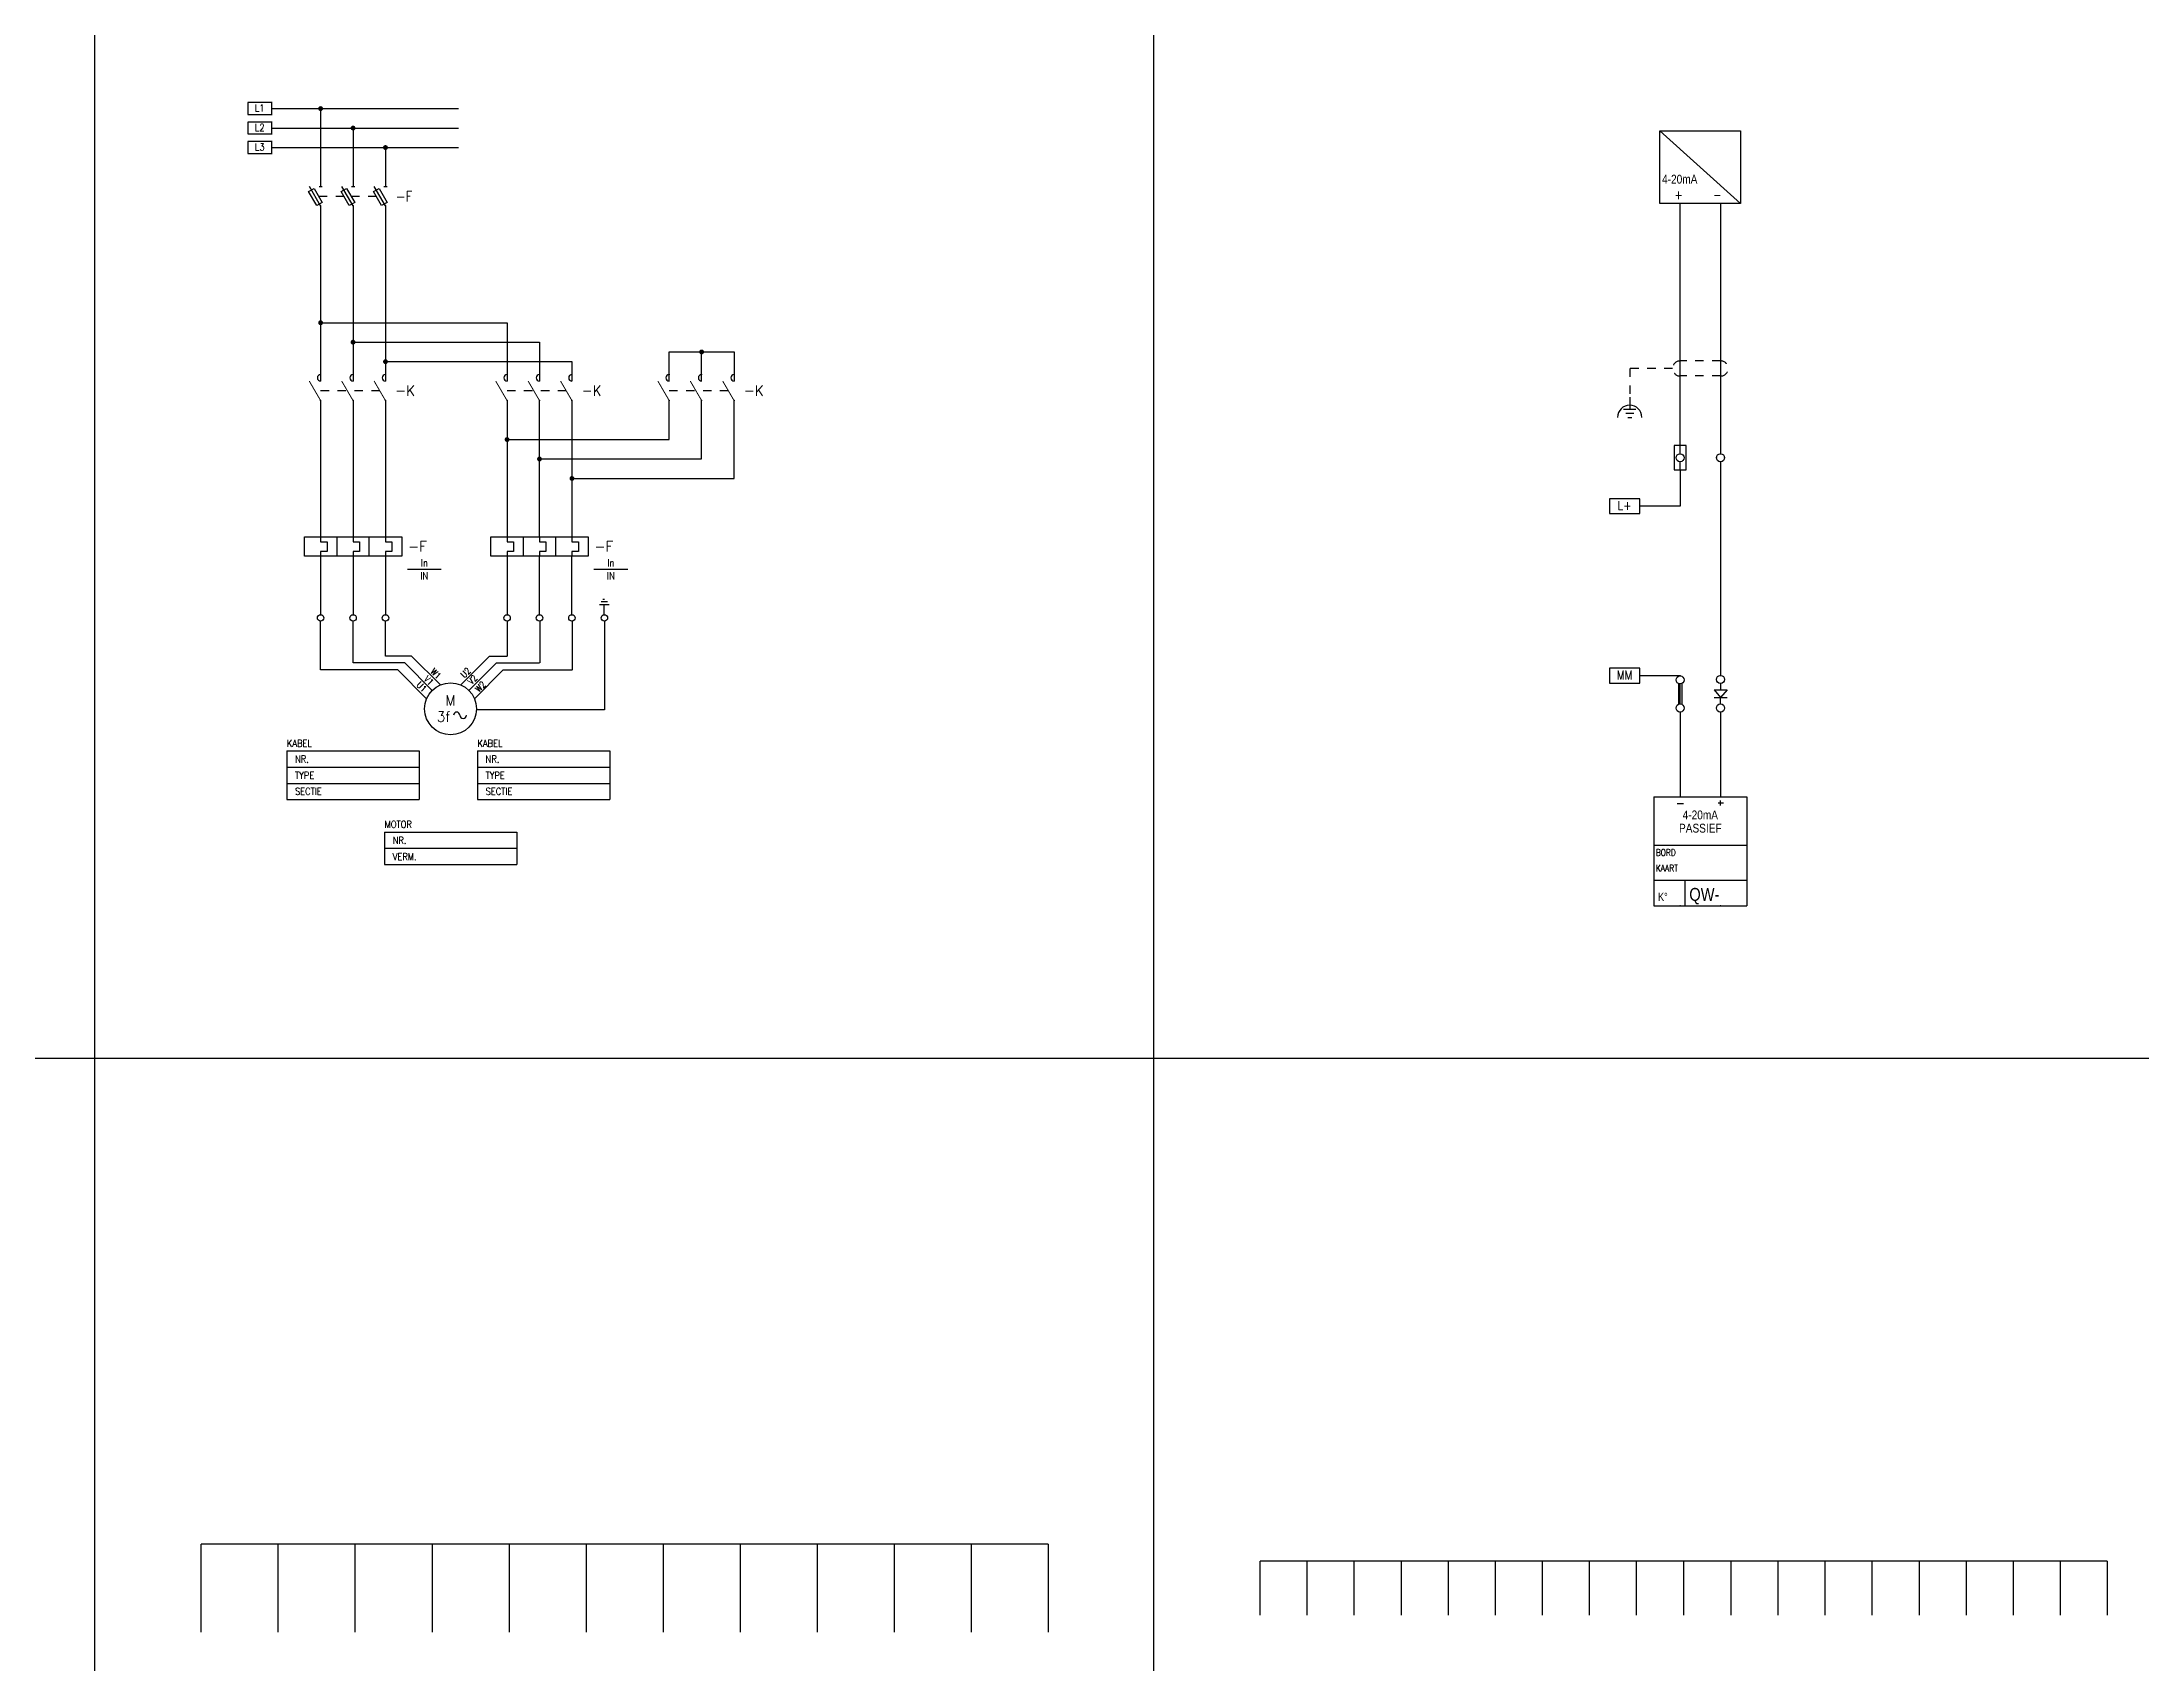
# Model space of a CAD drawing. Extents: x -6 to 410, y -3 to 290.
# Drawn here: x 111.87 to 136.66, y 127.85 to 146.99 of the extents above; entities that cross this region are included whole.
import ezdxf
from ezdxf.enums import TextEntityAlignment as Align

# ---------------------------------------------------------------- set-up
doc = ezdxf.new("R2010")
doc.units = 0
doc.linetypes.add('DASHED', pattern=[18.75, 12.5, -6.25])
doc.linetypes.add('HIDDEN', pattern=[0.375, 0.25, -0.125])
doc.layers.get('0').update_dxf_attribs({"linetype": 'CONTINUOUS'})
for name, color, linetype in [('1', 7, 'CONTINUOUS'), ('10', 1, 'DASHED'), ('11', 3, 'DASHED'), ('12', 2, 'DASHED'), ('2', 1, 'CONTINUOUS'), ('20', 7, 'HIDDEN'), ('3', 4, 'CONTINUOUS'), ('C', 7, 'CONTINUOUS'), ('GRID', 9, 'CONTINUOUS'), ('SYMB', 7, 'CONTINUOUS')]:
    doc.layers.add(name, color=color, linetype=linetype)
doc.styles.add('DINY', font='SIMPLEX', dxfattribs={"width": 0.95})
doc.styles.add('ROMANS', font='ROMANS', dxfattribs={"width": 0.85})

# ---------------------------------------------------------------- blocks, each defined once
blk = doc.blocks.new('DOP')
at = {"layer": '1', "const_width": 0.7}
blk.add_lwpolyline([(-0.4, 0, 1), (0.4, 0, 1)], format="xyb", close=True, dxfattribs=at)
at = {"flags": 1}
blk.add_attdef('SYMBTYPE', (0, 0), '', height=0.2, dxfattribs=at)
blk = doc.blocks.new('POT')
at = {"layer": '1'}
for p, q in [((0.03, 1.85), (-7.5, 1.85)), ((-7.5, 1.85), (-7.5, -1.81)), ((0, -1.81), (0, 1.85)), ((-7.5, -1.81), (0.03, -1.81))]:
    blk.add_line(p, q, dxfattribs=at)
at = {"flags": 1}
blk.add_attdef('SYMBTYPE', (0, 0), '', height=0.2, dxfattribs=at)
at = {"layer": '1', "style": 'ROMANS', "width": 0.85}
blk.add_attdef('POTVAL', text='', height=2.2, dxfattribs=at).set_placement((-3.77, -0.93), align=Align.CENTER)
blk = doc.blocks.new('SCHZEK3')
at = {"layer": '1'}
for p, q in [((-23.71, 4.42), (-21.98, 5.42)), ((-21.21, 0.09), (-23.71, 4.42)), ((-20, 0), (-23.46, 6)), ((-21.98, 5.42), (-19.48, 1.09)), ((-19.48, 1.09), (-21.21, 0.09)), ((-20.5, 6), (-19.5, 6)), ((-13.71, 4.42), (-11.98, 5.42)), ((-11.21, 0.09), (-13.71, 4.42)), ((-10, 0), (-13.46, 6)), ((-11.98, 5.42), (-9.48, 1.09)), ((-9.48, 1.09), (-11.21, 0.09)), ((-10.5, 6), (-9.5, 6)), ((-3.71, 4.42), (-1.98, 5.42)), ((-1.21, 0.09), (-3.71, 4.42)), ((0, 0), (-3.46, 6)), ((-1.98, 5.42), (0.52, 1.09)), ((0.52, 1.09), (-1.21, 0.09)), ((-0.5, 6), (0.5, 6))]:
    blk.add_line(p, q, dxfattribs=at)
at = {"layer": '1', "linetype": 'HIDDEN'}
for p, q in [((-20.58, 3), (-12.89, 3)), ((-10.58, 3), (-2.89, 3))]:
    blk.add_line(p, q, dxfattribs=at)
at = {"layer": 'C', "color": 1}
blk.add_point((-20, 6), dxfattribs=at)
at = {"layer": 'C', "color": 2}
blk.add_point((-20, 0), dxfattribs=at)
at = {"layer": 'C', "color": 3}
blk.add_point((-10, 6), dxfattribs=at)
at = {"layer": 'C', "color": 4}
blk.add_point((-10, 0), dxfattribs=at)
at = {"layer": 'C', "color": 5}
blk.add_point((0, 6), dxfattribs=at)
at = {"layer": 'C', "color": 6}
blk.add_point((0, 0), dxfattribs=at)
at = {"flags": 1}
blk.add_attdef('SYMBTYPE', (0, 0), '', height=0.2, dxfattribs=at)
at = {"layer": '1', "style": 'DINY', "width": 0.95}
blk.add_attdef('ZEKVAL', (3, -3), '', height=2.2, dxfattribs=at)
at = {"layer": '11', "style": 'ROMANS', "width": 0.85}
blk.add_attdef('LOCCODE', (3.41, 6.57), '', height=3.2, dxfattribs=at)
at = {"layer": '12', "style": 'ROMANS', "width": 0.85}
blk.add_attdef('MATCODE', (3.16, 1.33), '', height=3.2, dxfattribs=at)
blk = doc.blocks.new('KONT3')
at = {"layer": '1', "linetype": 'HIDDEN'}
blk.add_line((-1.73, 3), (-21.73, 3), dxfattribs=at)
at = {"layer": '1', "const_width": 0.3}
for points in [[(-20, 0), (-23.51, 6.02)], [(-10, 0), (-13.51, 6.02)], [(0, 0), (-3.51, 6.02)]]:
    blk.add_lwpolyline(points, dxfattribs=at)
at = {"layer": '1'}
for centre in [(-20, 7), (-10, 7), (0, 7)]:
    blk.add_arc(centre, 1, 90, 270, dxfattribs=at)
at = {"layer": 'C', "color": 1}
blk.add_point((-20, 8), dxfattribs=at)
at = {"layer": 'C', "color": 3}
blk.add_point((-10, 8), dxfattribs=at)
at = {"layer": 'C', "color": 5}
blk.add_point((0, 8), dxfattribs=at)
at = {"layer": 'C', "color": 2}
blk.add_point((-20, 0), dxfattribs=at)
at = {"layer": 'C', "color": 4}
blk.add_point((-10, 0), dxfattribs=at)
at = {"layer": 'C', "color": 6}
blk.add_point((0, 0), dxfattribs=at)
at = {"flags": 1}
blk.add_attdef('SYMBTYPE', (0, 0), '', height=0.2, dxfattribs=at)
at = {"layer": '10', "style": 'DINY', "width": 0.95}
for tag, p in [('T6', (-22, 7)), ('T5', (-12, 7)), ('T4', (-2, 7)), ('T3', (-22, -3)), ('T2', (-12, -3)), ('T1', (-2, -3))]:
    blk.add_attdef(tag, text='', height=2.2, dxfattribs=at).set_placement(p, align=Align.RIGHT)
at = {"layer": '11', "style": 'ROMANS', "width": 0.85}
blk.add_attdef('LOCCODE', (3.66, 6.75), '', height=3.2, dxfattribs=at)
at = {"layer": '12', "style": 'DINY', "width": 0.95}
blk.add_attdef('MATCODE', (3, 1.5), '', height=3.2, dxfattribs=at)
blk = doc.blocks.new('THERMIEK')
at = {"layer": '1'}
for p, q in [((-25, 6), (5, 6)), ((-25, 0), (-25, 6)), ((5, 0), (-25, 0)), ((-20, 6), (-20, 4.5)), ((-20, 4.5), (-18, 4.5)), ((-18, 1.5), (-20, 1.5)), ((-20, 1.5), (-20, 0)), ((-18, 4.5), (-18, 1.5)), ((-15, 6), (-15, 0)), ((-10, 6), (-10, 4.5)), ((-10, 4.5), (-8, 4.5)), ((-8, 1.5), (-10, 1.5)), ((-10, 1.5), (-10, 0)), ((-8, 4.5), (-8, 1.5)), ((-5, 0), (-5, 6)), ((0, 6), (0, 4.5)), ((0, 4.5), (2, 4.5)), ((2, 1.5), (0, 1.5)), ((0, 1.5), (0, 0)), ((2, 4.5), (2, 1.5)), ((5, 6), (5, 0)), ((6.8, -4), (17.2, -4))]:
    blk.add_line(p, q, dxfattribs=at)
at = {"layer": 'C', "color": 1}
blk.add_point((-20, 6), dxfattribs=at)
at = {"layer": 'C', "color": 2}
blk.add_point((-20, 0), dxfattribs=at)
at = {"layer": 'C', "color": 3}
blk.add_point((-10, 6), dxfattribs=at)
at = {"layer": 'C', "color": 4}
blk.add_point((-10, 0), dxfattribs=at)
at = {"layer": 'C', "color": 5}
blk.add_point((0, 6), dxfattribs=at)
at = {"layer": 'C', "color": 6}
blk.add_point((0, 0), dxfattribs=at)
at = {"flags": 1}
blk.add_attdef('SYMBTYPE', (0, 0), '', height=0.2, dxfattribs=at)
at = {"layer": '1', "style": 'ROMANS', "width": 0.85}
for tag, p in [('NOMINALESTROOM', (12, -2)), ('INSTELBEREIK', (12, -6))]:
    blk.add_attdef(tag, text='', height=2.2, dxfattribs=at).set_placement(p, align=Align.MIDDLE)
at = {"layer": '10', "style": 'DINY', "width": 0.95}
for tag, p in [('T6', (-22, 7)), ('T5', (-12, 7)), ('T4', (-2, 7)), ('T3', (-22, -3)), ('T2', (-12, -3)), ('T1', (-2, -3))]:
    blk.add_attdef(tag, text='', height=2.2, dxfattribs=at).set_placement(p, align=Align.RIGHT)
at = {"layer": '11', "style": 'ROMANS', "width": 0.85}
blk.add_attdef('LOCCODE', (7.4, 6.74), '', height=3.2, dxfattribs=at)
at = {"layer": '12', "style": 'DINY', "width": 0.95}
blk.add_attdef('MATCODE', (7, 1.5), '', height=3.2, dxfattribs=at)
blk = doc.blocks.new('MOT2SNL')
at = {"layer": '1'}
for p, q in [((-40.11, 12.02), (-40.11, 26.91)), ((-30.01, 14.14), (-30.01, 26.91)), ((-20.05, 16.26), (-20.05, 26.91)), ((-14.14, 14.14), (-30.01, 14.14)), ((-12.02, 16.26), (-20.05, 16.26)), ((-5.66, 5.66), (-14.14, 14.14)), ((-3.12, 7.37), (-12.02, 16.26)), ((-16.26, 12.02), (-40.11, 12.02)), ((-7.37, 3.12), (-16.26, 12.02)), ((-50.46, -13), (-9.68, -13)), ((-50.46, -13), (-50.46, -28)), ((-50.46, -18), (-9.68, -18)), ((-9.68, -13), (-9.68, -28)), ((-50.46, -23), (-9.68, -23)), ((-50.46, -28), (-9.68, -28))]:
    blk.add_line(p, q, dxfattribs=at)
for centre in [(-40.07, 28.01), (-30.07, 28.01), (-20.07, 28.01)]:
    blk.add_circle(centre, 1, dxfattribs=at)
at = {"layer": '1', "style": 'ROMANS', "width": 0.85}
for s, p in [('U1', (-10.7, 7.18)), ('V1', (-8.41, 9.01)), ('W1', (-6.38, 11.27))]:
    blk.add_text(s, height=2, rotation=315, dxfattribs=at).set_placement(p)
for s, p in [('KABEL', (-50.47, -11.73)), ('TYPE', (-47.96, -21.59)), ('NR.', (-47.96, -16.6)), ('SECTIE', (-47.96, -26.53))]:
    blk.add_text(s, height=2.2, dxfattribs=at).set_placement(p)
for tag, p in [('KABELNR', (-34.69, -16.8)), ('TYPE', (-34.89, -21.8)), ('SECTIE', (-34.89, -26.55))]:
    blk.add_attdef(tag, p, '', height=2.2, dxfattribs=at)
at = {"layer": '10', "style": 'ROMANS', "width": 0.85}
blk.add_attdef('MATCODE', text='', height=2.2, dxfattribs=at).set_placement((-42.15, 28.87), align=Align.RIGHT)
for tag, p in [('T1', (-38.37, 29.05)), ('T2', (-28.47, 28.83)), ('T3', (-18.57, 28.83))]:
    blk.add_attdef(tag, p, '', height=2.2, dxfattribs=at)
blk = doc.blocks.new('MOT2SNC')
at = {"layer": '1'}
for p, q in [((-20.34, -38), (20.44, -38)), ((-20.34, -38), (-20.34, -48)), ((20.44, -38), (20.44, -48)), ((-20.34, -43), (20.44, -43)), ((-20.34, -48), (20.44, -48))]:
    blk.add_line(p, q, dxfattribs=at)
for centre, start, end in [((1.88, -2), 0, 180), ((3.88, -2), 180, 0)]:
    blk.add_arc(centre, 1, start, end, dxfattribs=at)
at = {"layer": '3'}
blk.add_circle((0, 0), 8, dxfattribs=at)
at = {"layer": '1', "style": 'DINY', "width": 0.95}
blk.add_text('M', height=3.2, dxfattribs=at).set_placement((0, 1), align=Align.CENTER)
at = {"layer": '1'}
for s, height, style, width, p in [('3f', 3.2, 'DINY', 0.95, (-4.22, -4)), ('MOTOR', 2.2, 'ROMANS', 0.85, (-20.35, -36.73)), ('VERM.', 2.2, 'ROMANS', 0.85, (-17.84, -46.67)), ('NR.', 2.2, 'ROMANS', 0.85, (-17.84, -41.66))]:
    blk.add_text(s, height=height, dxfattribs=dict(at, style=style, width=width)).set_placement(p)
at = {"layer": '1', "style": 'ROMANS', "width": 0.85}
for tag, p in [('VERBR_NR', (-2.33, -41.81)), ('VERMOGEN', (0.98, -46.64))]:
    blk.add_attdef(tag, p, '', height=2.2, dxfattribs=at)
blk = doc.blocks.new('MOT2SNR')
at = {"layer": '1'}
for p, q in [((46.41, 33.03), (48.41, 33.03)), ((46.98, 33.8), (47.51, 33.8)), ((17.5, 27.01), (17.5, 16.25)), ((27.5, 27.01), (27.5, 14.14)), ((37.5, 27.01), (37.5, 11.9)), ((48.91, 32.03), (45.91, 32.03)), ((47.41, 29.03), (47.41, 32.03)), ((47.5, 27.01), (47.5, -0.32)), ((3.12, 7.37), (12.02, 16.26)), ((5.66, 5.66), (14.14, 14.14)), ((12.02, 16.26), (17.43, 16.26)), ((14.14, 14.14), (27.43, 14.14)), ((7.37, 3.12), (16.26, 12.02)), ((16.26, 12.02), (37.43, 12.02)), ((47.5, -0.32), (8.15, -0.32)), ((8.31, -13), (8.31, -28)), ((8.31, -13), (49.08, -13)), ((8.31, -18), (49.08, -18)), ((49.08, -13), (49.08, -28)), ((8.31, -23), (49.08, -23)), ((8.31, -28), (49.08, -28))]:
    blk.add_line(p, q, dxfattribs=at)
for centre in [(17.43, 28.01), (27.43, 28.01), (37.43, 28.01), (47.43, 28.01)]:
    blk.add_circle(centre, 1, dxfattribs=at)
at = {"layer": '1', "style": 'ROMANS', "width": 0.85}
for s, p in [('U2', (4.29, 9.33)), ('V2', (6.49, 7.29)), ('W2', (8.78, 5))]:
    blk.add_text(s, height=2, rotation=45, dxfattribs=at).set_placement(p)
for s, p in [('KABEL', (8.3, -11.73)), ('TYPE', (10.81, -21.59)), ('NR.', (10.81, -16.6)), ('SECTIE', (10.81, -26.53))]:
    blk.add_text(s, height=2.2, dxfattribs=at).set_placement(p)
for tag, p in [('KABELNR', (23.47, -16.8)), ('SECTIE', (23.88, -26.55)), ('TYPE', (24.09, -21.8))]:
    blk.add_attdef(tag, p, '', height=2.2, dxfattribs=at)
at = {"layer": '10', "style": 'ROMANS', "width": 0.85}
for tag, p in [('T1', (19.24, 28.83)), ('T2', (28.97, 28.83)), ('T3', (39.05, 28.83)), ('T4', (49.49, 28.83))]:
    blk.add_attdef(tag, p, '', height=2.2, dxfattribs=at)
blk = doc.blocks.new('MADKDAL')
at = {"layer": '1'}
for p, q in [((-15, 0), (42.5, 0)), ((0, 0), (0, -24)), ((-15, -6), (42.5, -6)), ((10, -6), (10, -24)), ((-15, -12), (42.5, -12)), ((20, -12), (20, -24)), ((0, -30), (0, -84)), ((10, -30), (10, -84)), ((20, -30), (20, -84)), ((0, -66), (57.5, -66)), ((57.5, -66), (57.5, -84)), ((10, -72), (67.5, -72)), ((67.5, -72), (67.5, -84)), ((107.5, -75), (127.5, -75)), ((107.5, -84), (107.5, -75)), ((117.5, -84), (117.5, -75)), ((127.5, -75), (127.5, -84)), ((20, -78), (77.5, -78)), ((77.5, -78), (77.5, -84)), ((0, -90), (0, -132)), ((10, -90), (10, -132)), ((20, -90), (20, -132)), ((57.5, -90), (57.5, -132)), ((67.5, -132), (67.5, -90)), ((77.5, -90), (77.5, -132)), ((107.5, -102), (107.5, -90)), ((117.5, -108), (117.5, -90)), ((127.5, -114), (127.5, -90)), ((57.5, -102), (107.5, -102)), ((67.5, -108), (117.5, -108)), ((77.5, -114), (127.5, -114)), ((0, -138), (0, -155.99)), ((10, -138), (10, -155.99)), ((20, -138), (20, -155.99)), ((57.5, -138), (57.5, -156)), ((67.5, -156), (67.5, -138)), ((77.5, -156), (77.5, -138))]:
    blk.add_line(p, q, dxfattribs=at)
for p in [(0, 0), (10, -6), (20, -12), (0, -66), (10, -72), (20, -78), (117.5, -75), (57.5, -102), (67.5, -108), (77.5, -114)]:
    blk.add_blockref('DOP', p, dxfattribs=at)
at = {"layer": '2'}
for name, p, values in [('POT', (-15, 0), {'POTVAL': 'L1'}), ('POT', (-15, -6), {'POTVAL': 'L2'}), ('POT', (-15, -12), {'POTVAL': 'L3'}), ('SCHZEK3', (20, -30), {'MATCODE': '-F'}), ('KONT3', (20, -90), {'MATCODE': '-K'}), ('KONT3', (77.5, -90), {'MATCODE': '-K'}), ('KONT3', (127.5, -90), {'MATCODE': '-K'}), ('THERMIEK', (20, -138), {'MATCODE': '-F', 'NOMINALESTROOM': 'In', 'INSTELBEREIK': 'IN'}), ('THERMIEK', (77.5, -138), {'MATCODE': '-F', 'NOMINALESTROOM': 'In', 'INSTELBEREIK': 'IN'})]:
    blk.add_blockref(name, p, dxfattribs=at).add_auto_attribs(values)
for name in ['MOT2SNR', 'MOT2SNL', 'MOT2SNC']:
    blk.add_blockref(name, (40.07, -185), dxfattribs=at)
at = {"flags": 1}
blk.add_attdef('SYMBTYPE', (0, 0), '', height=0.2, dxfattribs=at)
blk = doc.blocks.new('AFSCHO')
at = {"layer": '20'}
for p, q in [((10.02, 0), (0.02, 0)), ((-1.86, -1.88), (-12.48, -1.88)), ((-12.48, -1.88), (-12.48, -9)), ((10.02, -3.75), (0.02, -3.75))]:
    blk.add_line(p, q, dxfattribs=at)
for centre, start, end in [((0.02, -1.88), 90, 270), ((10.02, -1.88), 270, 90)]:
    blk.add_arc(centre, 1.88, start, end, dxfattribs=at)
at = {"flags": 1}
blk.add_attdef('SYMBTYPE', (0, 0), '', height=0.2, dxfattribs=at)
blk = doc.blocks.new('AARDAF')
at = {"layer": '1'}
for p, q in [((0, 0), (0, -3)), ((-1.5, -3), (1.5, -3)), ((1, -4), (-1, -4)), ((-0.5, -5), (0.5, -5))]:
    blk.add_line(p, q, dxfattribs=at)
blk.add_arc((0, -5), 3, 0, 180, dxfattribs=at)
at = {"flags": 1}
blk.add_attdef('SYMBTYPE', (0, 0), '', height=0.2, dxfattribs=at)
blk = doc.blocks.new('KLZEK')
at = {"layer": '1'}
for p, q in [((-1.5, 6), (-1.5, 0)), ((1.5, 6), (-1.5, 6)), ((0, 4), (0, 6)), ((1.5, 0), (1.5, 6)), ((-1.5, 0), (1.5, 0)), ((0, 0), (0, 2))]:
    blk.add_line(p, q, dxfattribs=at)
blk.add_circle((0, 3), 1, dxfattribs=at)
at = {"layer": 'C', "color": 2, "linetype": 'CONTINUOUS'}
blk.add_point((0, 6), dxfattribs=at)
at = {"layer": 'C', "color": 1, "linetype": 'CONTINUOUS'}
blk.add_point((0, 0), dxfattribs=at)
at = {"flags": 1}
blk.add_attdef('SYMBTYPE', (0, 0), '', height=0.2, dxfattribs=at)
at = {"layer": '1', "style": 'ROMANS', "width": 0.85}
blk.add_attdef('ZEKVAL', (0.56, -4.09), '', height=2.2, dxfattribs=at)
at = {"layer": '10', "style": 'ROMANS', "width": 0.85}
blk.add_attdef('T1', (1.97, 4.15), '', height=2.2, dxfattribs=at)
at = {"layer": '12', "style": 'ROMANS', "width": 0.85}
for tag, p in [('LOCCODE', (-12.54, 4.15)), ('STROOK', (-2.54, 4.15))]:
    blk.add_attdef(tag, text='', height=2.2, dxfattribs=at).set_placement(p, align=Align.RIGHT)
blk = doc.blocks.new('KLEM')
at = {"layer": '1'}
blk.add_circle((0, 0), 1, dxfattribs=at)
at = {"layer": 'C', "color": 3}
blk.add_point((-1, 0), dxfattribs=at)
at = {"layer": 'C', "color": 1}
blk.add_point((0, 1), dxfattribs=at)
at = {"layer": 'C', "color": 4}
blk.add_point((1, 0), dxfattribs=at)
at = {"layer": 'C', "color": 2}
blk.add_point((0, -1), dxfattribs=at)
at = {"flags": 1}
blk.add_attdef('SYMBTYPE', (0, 0), '', height=0.2, dxfattribs=at)
at = {"layer": '10', "style": 'ROMANS', "width": 0.85}
blk.add_attdef('T1', (1.47, 1.15), '', height=2.2, dxfattribs=at)
at = {"layer": '12', "style": 'ROMANS', "width": 0.85}
for tag, p in [('LOCCODE', (-12.04, 1.15)), ('STROOK', (-2.04, 1.15))]:
    blk.add_attdef(tag, text='', height=2.2, dxfattribs=at).set_placement(p, align=Align.RIGHT)
blk = doc.blocks.new('KLANA')
at = {"layer": '1'}
for p, q in [((-0.39, 7.04), (-0.39, 1.92)), ((0, 2), (0, 6.96)), ((0.47, 1.89), (0.47, 7.08))]:
    blk.add_line(p, q, dxfattribs=at)
for centre in [(0, 7.96), (0, 1)]:
    blk.add_circle(centre, 1, dxfattribs=at)
at = {"layer": 'C', "color": 2}
blk.add_point((0, 8.96), dxfattribs=at)
at = {"layer": 'C', "color": 1}
blk.add_point((0, 0), dxfattribs=at)
at = {"flags": 1}
blk.add_attdef('SYMBTYPE', (0, 0), '', height=0.2, dxfattribs=at)
at = {"layer": '10', "style": 'ROMANS', "width": 0.85}
blk.add_attdef('T1', (1.54, 3.22), '', height=2.2, dxfattribs=at)
at = {"layer": '11', "style": 'ROMANS', "width": 0.85}
for tag, p in [('LOCCODE', (-11.97, 3.22)), ('STROOK', (-1.97, 3.22))]:
    blk.add_attdef(tag, text='', height=2.2, dxfattribs=at).set_placement(p, align=Align.RIGHT)
blk = doc.blocks.new('KLDI')
at = {"layer": '1'}
for p, q in [((-1.59, 5.47), (0.04, 3.58)), ((0, 7.07), (0, 5.47)), ((0, 1.99), (0, 3.58))]:
    blk.add_line(p, q, dxfattribs=at)
for centre in [(0, 8.08), (0, 1)]:
    blk.add_circle(centre, 1, dxfattribs=at)
at = {"layer": '2'}
for p, q in [((-1.59, 5.47), (1.64, 5.47)), ((1.64, 5.47), (0.04, 3.58)), ((-1.56, 3.58), (1.64, 3.58))]:
    blk.add_line(p, q, dxfattribs=at)
at = {"layer": 'C', "color": 2}
blk.add_point((0, 9.08), dxfattribs=at)
at = {"layer": 'C', "color": 1}
blk.add_point((0, 0), dxfattribs=at)
at = {"flags": 1}
blk.add_attdef('SYMBTYPE', (0, 0), '', height=0.2, dxfattribs=at)
at = {"layer": '10', "style": 'ROMANS', "width": 0.85}
blk.add_attdef('T1', (1.86, 3.34), '', height=2.2, dxfattribs=at)
at = {"layer": '11', "style": 'ROMANS', "width": 0.85}
for tag, p in [('LOCCODE', (-12.89, 3.34)), ('STROOK', (-2.89, 3.34))]:
    blk.add_attdef(tag, text='', height=2.2, dxfattribs=at).set_placement(p, align=Align.RIGHT)
blk = doc.blocks.new('V115AE')
at = {"layer": '1'}
for p, q in [((-6.5, -12), (16.5, -12)), ((-6.5, -20.67), (16.5, -20.67)), ((1.27, -27), (1.27, -20.67))]:
    blk.add_line(p, q, dxfattribs=at)
at = {"layer": '10'}
for p, q in [((-0.7, -1.65), (0.84, -1.65)), ((9.39, -1.52), (10.73, -1.52)), ((9.96, -0.88), (9.96, -2.17))]:
    blk.add_line(p, q, dxfattribs=at)
at = {"layer": '3'}
for p, q in [((-6.5, 0), (-6.5, -27)), ((-6.5, 0), (16.5, 0)), ((16.5, 0), (16.5, -27)), ((-6.5, -27), (16.5, -27))]:
    blk.add_line(p, q, dxfattribs=at)
at = {"layer": 'C', "color": 1}
blk.add_point((0, 0), dxfattribs=at)
at = {"layer": 'C', "color": 3}
blk.add_point((10, 0), dxfattribs=at)
at = {"layer": 'C', "color": 2}
blk.add_point((0, -27), dxfattribs=at)
at = {"layer": 'C', "color": 4}
blk.add_point((10, -27), dxfattribs=at)
at = {"flags": 1}
blk.add_attdef('SYMBTYPE', (0, 0), '', height=0.2, dxfattribs=at)
at = {"layer": '1', "width": 0.85}
for tag, p in [('BENAMING1', (3.89, -30.05)), ('BENAMING2', (7.5, -30))]:
    blk.add_attdef(tag, text='', height=2.2, rotation=90, dxfattribs=at).set_placement(p, align=Align.RIGHT)
at = {"layer": '10', "width": 0.85}
for s, p in [('4-20mA', (5, -5.59)), ('PASSIEF', (5, -8.87))]:
    blk.add_text(s, height=2.2, dxfattribs=at).set_placement(p, align=Align.CENTER)
at = {"layer": '10', "style": 'ROMANS', "width": 0.85}
for s, p in [('BORD', (-6.04, -14.6)), ('KAART', (-6.04, -18.47))]:
    blk.add_text(s, height=1.6, dxfattribs=at).set_placement(p)
at = {"layer": '10', "width": 0.85}
blk.add_text('K%%d', height=2, dxfattribs=at).set_placement((-5.5, -25.77))
for tag, p in [('PLC_NR1', (1.66, 1.69)), ('PLC_NR2', (11.66, 1.69))]:
    blk.add_attdef(tag, p, '', height=2.2, dxfattribs=at)
for tag, height, p in [('LOCCODE', 2.2, (8.22, -15.92)), ('KAART', 2.2, (8.22, -19.37)), ('KANAALNR', 2, (-1, -25.77))]:
    blk.add_attdef(tag, text='', height=height, dxfattribs=at).set_placement(p, align=Align.CENTER)
at = {"layer": '11', "style": 'ROMANS', "width": 0.85}
blk.add_attdef('SIGNTYPE', (1.08, -25.87), '', height=3.2, dxfattribs=at)
at = {"layer": '11', "width": 0.85}
blk.add_attdef('ADRES', (3.47, -25.77), '', height=3.2, dxfattribs=at)
blk = doc.blocks.new('INOMV2')
at = {"layer": '1'}
blk.add_line((-5, 18), (15, 0), dxfattribs=at)
at = {"layer": '3'}
for p, q in [((-5, 0), (-5, 18)), ((-5, 18), (15, 18)), ((15, 18), (15, 0)), ((15, 0), (-5, 0))]:
    blk.add_line(p, q, dxfattribs=at)
at = {"layer": 'C', "color": 1}
blk.add_point((0, 0), dxfattribs=at)
at = {"layer": 'C', "color": 2}
blk.add_point((10, 0), dxfattribs=at)
at = {"flags": 1}
blk.add_attdef('SYMBTYPE', (0, 0), '', height=0.2, dxfattribs=at)
at = {"layer": '1', "style": 'ROMANS', "width": 0.85}
for tag, p in [('+', (-1.42, 1.06)), ('-', (8.18, 1.01))]:
    blk.add_attdef(tag, p, '', height=2.2, dxfattribs=at)
at = {"layer": '10', "width": 0.85}
blk.add_text('4-20mA', height=2.2, dxfattribs=at).set_placement((-4.48, 4.91))
blk.add_attdef('&', text='', height=2.2, dxfattribs=at).set_placement((12.66, 12.99), align=Align.RIGHT)
at = {"layer": '12', "width": 0.85}
blk.add_attdef('MATCODE', (17.5, 0), '', height=2.2, dxfattribs=at)
blk = doc.blocks.new('MAIN001')
at = {"layer": '1'}
for p, q in [((-9.98, 87), (-9.98, 147)), ((0.02, 147), (0.02, 85)), ((-9.98, 81), (-9.98, 72)), ((0.02, 83), (0.02, 30)), ((-9.98, 72), (-20, 72)), ((-10, 30), (-20, 30)), ((-9.98, 21), (-9.98, 0)), ((0.02, 21), (0.02, 0))]:
    blk.add_line(p, q, dxfattribs=at)
at = {"layer": '2'}
for name, p, values in [('INOMV2', (-10, 147), {'+': '+', '-': '-'}), ('POT', (-20, 72), {'POTVAL': 'L+'}), ('POT', (-20, 30), {'POTVAL': 'MM'})]:
    blk.add_blockref(name, p, dxfattribs=at).add_auto_attribs(values)
for name, p in [('AFSCHO', (-10, 108)), ('AARDAF', (-22.5, 99)), ('KLZEK', (-10, 81)), ('KLEM', (0, 84)), ('KLANA', (-10, 21)), ('KLDI', (0, 21))]:
    blk.add_blockref(name, p, dxfattribs=at)
ref = blk.add_blockref('V115AE', (-10, 0), dxfattribs=at)
ref.add_attrib('ADRES', 'QW-', (-7.73, -25.77), dxfattribs={"layer": '11', "height": 3.2, "width": 0.85})
at = {"flags": 1}
blk.add_attdef('SYMBTYPE', (0, 0), '', height=0.2, dxfattribs=at)
blk = doc.blocks.new('LSTK12')
at = {"layer": '1'}
for p, q in [((-77, 0), (-77, 8)), ((-70, 0), (-70, 8)), ((-63, 0), (-63, 8)), ((-56, 8), (-56, 0)), ((-49, 8), (-49, 0)), ((-42, 8), (-42, 0)), ((-35, 8), (-35, 0)), ((-28, 8), (-28, 0)), ((-21, 8), (-21, 0)), ((-14, 8), (-14, 0)), ((-7, 8), (-7, 0)), ((0, 8), (0, 0))]:
    blk.add_line(p, q, dxfattribs=at)
at = {"layer": '3'}
blk.add_line((0, 8), (-77, 8), dxfattribs=at)
at = {"flags": 1}
blk.add_attdef('SYMBTYPE', (0, 0), '', height=0.2, dxfattribs=at)
at = {"layer": '10', "width": 0.85}
for tag, p in [('NR10', (-12.49, 1.75)), ('NR11', (-5.82, 1.98)), ('NR12', (1.24, 1.75)), ('NR1', (-75.56, 1.51)), ('NR2', (-68.5, 1.75)), ('NR3', (-61.5, 1.75)), ('NR4', (-54.64, 1.75)), ('NR5', (-47.77, 1.75)), ('NR6', (-40.72, 1.75)), ('NR7', (-33.85, 1.75)), ('NR8', (-26.79, 1.75)), ('NR9', (-19.74, 1.75))]:
    blk.add_attdef(tag, text='', height=2.2, rotation=270, dxfattribs=at).set_placement(p, align=Align.RIGHT)
blk = doc.blocks.new('LSTK19')
at = {"layer": '1'}
for p, q in [((-126, 0), (-126, 8)), ((-119, 0), (-119, 8)), ((-112, 0), (-112, 8)), ((-105, 0), (-105, 8)), ((-98, 0), (-98, 8)), ((-91, 0), (-91, 8)), ((-84, 0), (-84, 8)), ((-77, 0), (-77, 8)), ((-70, 0), (-70, 8)), ((-63, 0), (-63, 8)), ((-56, 8), (-56, 0)), ((-49, 8), (-49, 0)), ((-42, 8), (-42, 0)), ((-35, 8), (-35, 0)), ((-28, 8), (-28, 0)), ((-21, 8), (-21, 0)), ((-14, 8), (-14, 0)), ((-7, 8), (-7, 0)), ((0, 8), (0, 0))]:
    blk.add_line(p, q, dxfattribs=at)
at = {"layer": '3'}
blk.add_line((0, 8), (-126, 8), dxfattribs=at)
at = {"flags": 1}
blk.add_attdef('SYMBTYPE', (0, 0), '', height=0.2, dxfattribs=at)
at = {"layer": '10', "width": 0.85}
for tag, p in [('NR1', (-124.56, 1.51)), ('NR2', (-117.5, 1.75)), ('NR3', (-110.56, 1.51)), ('NR4', (-103.5, 1.75)), ('NR5', (-96.5, 1.75)), ('NR6', (-89.56, 1.51)), ('NR7', (-82.5, 1.75)), ('NR8', (-75.56, 1.51)), ('NR9', (-68.5, 1.75)), ('NR10', (-61.5, 1.75)), ('NR11', (-54.64, 1.75)), ('NR12', (-47.77, 1.75)), ('NR13', (-40.72, 1.75)), ('NR14', (-33.85, 1.75)), ('NR15', (-26.79, 1.75)), ('NR16', (-19.74, 1.75)), ('NR17', (-12.49, 1.75)), ('NR18', (-5.82, 1.98)), ('NR19', (1.24, 1.75))]:
    blk.add_attdef(tag, text='', height=2.2, rotation=270, dxfattribs=at).set_placement(p, align=Align.RIGHT)

msp = doc.modelspace()

# ---------------------------------------------------------------- linework, layer by layer
at = {"layer": 'GRID', "linetype": 'CONTINUOUS'}
for p, q in [((112.497, 72.499), (112.497, 284.999)), ((124.997, 72.499), (124.997, 284.999)), ((-0.003, 134.999), (187.497, 134.999))]:
    msp.add_line(p, q, dxfattribs=at)

# ---------------------------------------------------------------- block references
at = {"layer": 'SYMB'}
for name, p, xscale, yscale, zscale in [('MADKDAL', (115.162, 146.201), 0.03827025863096099, 0.03827025863096099, 0.03827025863096099), ('MAIN001', (131.683, 138.083), 0.047614658768621, 0.047614658768621, 0.047614658768621), ('LSTK12', (123.747, 128.231), 0.12981538772617, 0.12981538772617, 0.12981538772617), ('LSTK19', (136.248, 128.432), 0.079348128991519, 0.079348128991519, 0.079348128991519)]:
    msp.add_blockref(name, p, dxfattribs=dict(at, xscale=xscale, yscale=yscale, zscale=zscale))

doc.saveas('drawing.dxf')
